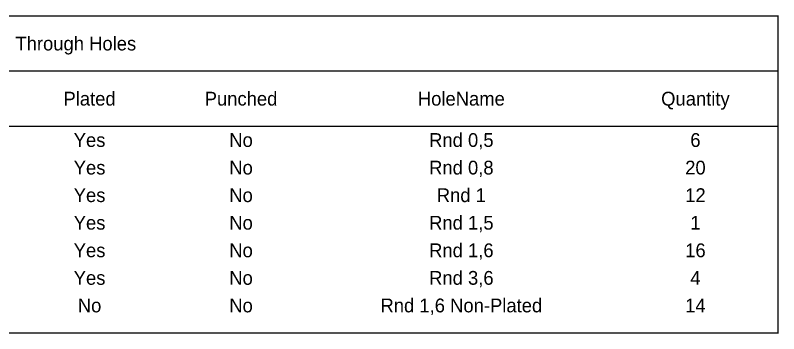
# Model space of a CAD drawing. Extents: x -2 to 123, y -38 to 45.
# Drawn here: x 56.9 to 123.4, y -37.7 to -9.9 of the extents above; entities that cross this region are included whole.
import ezdxf
from ezdxf.enums import TextEntityAlignment as Align

# ---------------------------------------------------------------- set-up
doc = ezdxf.new("R2010")
doc.units = 0
doc.header["$MEASUREMENT"] = 0
doc.layers.add('DRILL_DRAWING', color=21, linetype='CONTINUOUS')
doc.styles.add('VERIBEST_GERBER_0', font='txt')

msp = doc.modelspace()

# ---------------------------------------------------------------- linework, layer by layer
at = {"layer": 'DRILL_DRAWING', "const_width": 0.12}
msp.add_lwpolyline([(-0.25, -37.6), (-0.25, -10), (123.35, -10), (123.35, -37.6)], close=True, dxfattribs=at)
for points in [[(-0.25, -14.8), (123.35, -14.8)], [(-0.25, -19.6), (123.35, -19.6)]]:
    msp.add_lwpolyline(points, dxfattribs=at)

# ---------------------------------------------------------------- texts
at = {"layer": 'DRILL_DRAWING', "style": 'VERIBEST_GERBER_0'}
for s, p in [('Through Holes', (62.15, -12.4)), ('Plated', (63.35, -17.2)), ('Punched', (76.55, -17.2)), ('HoleName', (95.75, -17.2)), ('Quantity', (116.15, -17.2)), ('Yes', (63.35, -20.8)), ('No', (76.55, -20.8)), ('Rnd 0,5', (95.75, -20.8)), ('6', (116.15, -20.8)), ('Yes', (63.35, -23.2)), ('No', (76.55, -23.2)), ('Rnd 0,8', (95.75, -23.2)), ('20', (116.15, -23.2)), ('Yes', (63.35, -25.6)), ('No', (76.55, -25.6)), ('Rnd 1', (95.75, -25.6)), ('12', (116.15, -25.6)), ('Yes', (63.35, -28)), ('No', (76.55, -28)), ('Rnd 1,5', (95.75, -28)), ('1', (116.15, -28)), ('Yes', (63.35, -30.4)), ('No', (76.55, -30.4)), ('Rnd 1,6', (95.75, -30.4)), ('16', (116.15, -30.4)), ('Yes', (63.35, -32.8)), ('No', (76.55, -32.8)), ('Rnd 3,6', (95.75, -32.8)), ('4', (116.15, -32.8)), ('Rnd 1,6 Non-Plated', (95.75, -35.2)), ('No', (63.35, -35.2)), ('No', (76.55, -35.2)), ('14', (116.15, -35.2))]:
    msp.add_text(s, height=1.2, dxfattribs=at).set_placement(p, align=Align.MIDDLE_CENTER)

doc.saveas('drawing.dxf')
